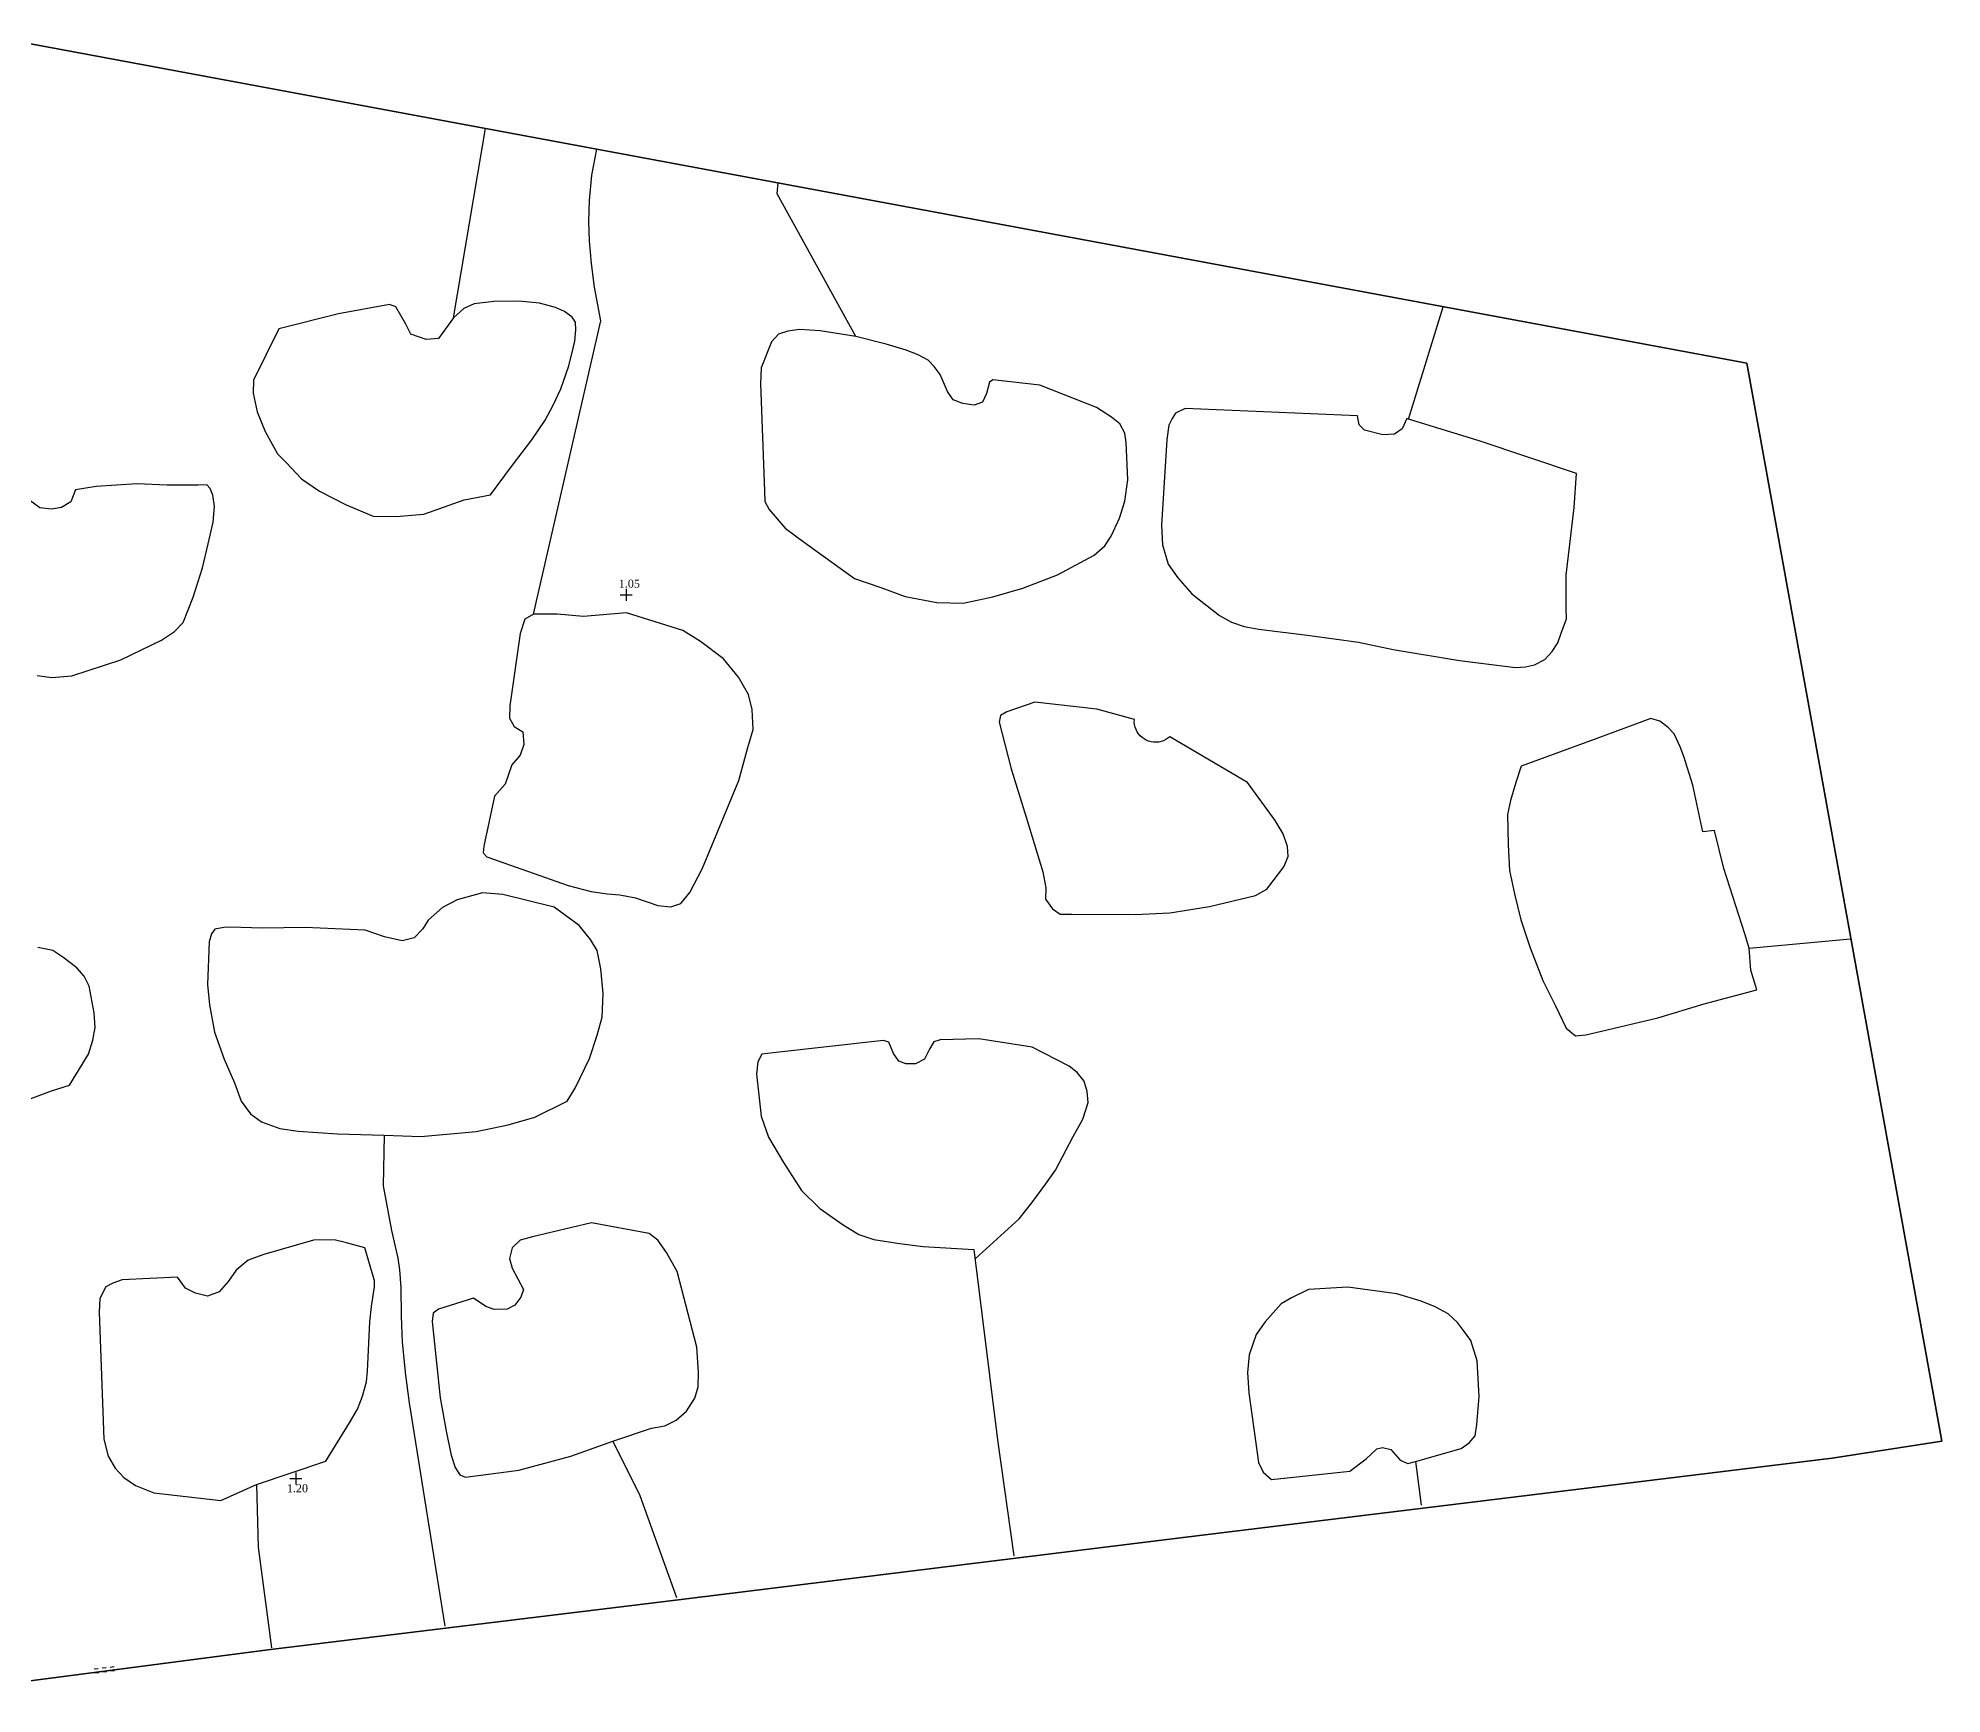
# Model space of a CAD drawing. Extents: x 422699 to 424118, y 6436533 to 6438295.
# Drawn here: x 423641.7 to 424117.6, y 6437507.7 to 6437921.6 of the extents above; entities that cross this region are included whole.
import ezdxf

# ---------------------------------------------------------------- set-up
doc = ezdxf.new("R2010")
doc.units = 0
doc.linetypes.add('CONTINU', pattern=[0])
doc.layers.get('0').update_dxf_attribs({"linetype": 'CONTINU'})
for name, color, linetype in [('1LIEUDIT', 7, 'CONTINU'), ('1PARCELLE', 7, 'CONTINU'), ('1SECTION', 7, 'CONTINU'), ('1SUBDSECT', 7, 'CONTINU'), ('3CALVAIRE', 7, 'CONTINU'), ('3CALVAIRETEX', 7, 'CONTINU'), ('3FOSSEMI', 7, 'CONTINU'), ('3SENTIER', 7, 'CONTINU')]:
    doc.layers.add(name, color=color, linetype=linetype)
doc.styles.get("Standard").update_dxf_attribs({"font": 'Times New Roman'})

# ---------------------------------------------------------------- blocks, each defined once
blk = doc.blocks.new('FOSSMI')
for p, q in [((-2.5, 0.5), (-1.5, 0.5)), ((-0.5, 0.5), (0.5, 0.5)), ((1.5, 0.5), (2.5, 0.5)), ((-2.5, -0.5), (-1.5, -0.5)), ((-0.5, -0.5), (0.5, -0.5)), ((1.5, -0.5), (2.5, -0.5))]:
    blk.add_line(p, q)
blk = doc.blocks.new('DETATOPO')
for points in [[(-1.5, 0), (1.5, 0)], [(0, -1.5), (0, 1.5)]]:
    blk.add_lwpolyline(points)

msp = doc.modelspace()

# ---------------------------------------------------------------- linework, layer by layer
at = {"layer": '1LIEUDIT'}
msp.add_lwpolyline([(423614.75, 6437507.69), (423699.8, 6437518.81), (423798.38, 6437530.77), (423824.76, 6437534.01), (423927.93, 6437546.8), (424090.16, 6437566.63), (424117.62, 6437570.84), (424068.88, 6437840.3), (423632.22, 6437921.58)], dxfattribs=at)
at = {"layer": '1PARCELLE'}
msp.add_lwpolyline([(423632.22, 6437921.58), (424068.88, 6437840.3), (424117.62, 6437570.84), (424090.16, 6437566.63), (423927.93, 6437546.8), (423824.76, 6437534.01), (423798.38, 6437530.77), (423699.8, 6437518.81), (423614.75, 6437507.69)], dxfattribs=at)
at = {"layer": '1SECTION'}
msp.add_lwpolyline([(423614.75, 6437507.69), (423699.8, 6437518.81), (423798.38, 6437530.77), (423824.76, 6437534.01), (423927.93, 6437546.8), (424090.16, 6437566.63), (424117.62, 6437570.84), (424068.88, 6437840.3), (423632.22, 6437921.58)], dxfattribs=at)
at = {"layer": '1SUBDSECT'}
msp.add_lwpolyline([(423614.75, 6437507.69), (423699.8, 6437518.81), (423798.38, 6437530.77), (423824.76, 6437534.01), (423927.93, 6437546.8), (424090.16, 6437566.63), (424117.62, 6437570.84), (424068.88, 6437840.3), (423632.22, 6437921.58)], dxfattribs=at)
at = {"layer": '3SENTIER'}
for points in [[(423745.57, 6437851.67), (423741.86, 6437846.51), (423738.74, 6437846.23), (423734.91, 6437847.59), (423733.7, 6437850.1), (423731.2, 6437854.38), (423729.58, 6437855.01), (423716.84, 6437852.68), (423701.93, 6437848.89), (423695.61, 6437836.07), (423695.48, 6437832.82), (423696.47, 6437828.13), (423698.5, 6437823.2), (423701.56, 6437817.62), (423703.73, 6437815.46), (423707.55, 6437811.37), (423712.1, 6437808.29), (423718.78, 6437804.87), (423725.47, 6437802.11), (423731.28, 6437802.02), (423738.14, 6437802.56), (423748.23, 6437806.14), (423754.79, 6437807.4), (423760.11, 6437814.53), (423765.14, 6437821.15), (423768.53, 6437826.1), (423770.5, 6437829.8), (423772.42, 6437833.9), (423774.41, 6437839.69), (423775.5, 6437844.04), (423775.92, 6437845.79), (423776.14, 6437848.62), (423776.06, 6437850.6), (423775.21, 6437851.82), (423773.33, 6437853.26), (423771.11, 6437854.25), (423767.11, 6437855.3), (423761.93, 6437855.81), (423755.63, 6437855.75), (423750.78, 6437855.14), (423748.19, 6437853.98), (423745.57, 6437851.68), (423753.6, 6437898.98)], [(423765.57, 6437777.57), (423763.38, 6437776.33), (423762.23, 6437772.78), (423759.69, 6437754.64), (423759.58, 6437751.59), (423760.71, 6437749.5), (423762.9, 6437748.16), (423763.12, 6437745), (423762.22, 6437742.3), (423760.16, 6437739.89), (423758.47, 6437735.07), (423755.81, 6437732.12), (423753.19, 6437719.57), (423753.01, 6437717.89), (423753.89, 6437716.92), (423774.26, 6437709.78), (423780, 6437708.25), (423783.95, 6437707.68), (423787.16, 6437707.42), (423791.07, 6437706.69), (423796.68, 6437704.76), (423799.88, 6437704.43), (423802.43, 6437705.28), (423804.69, 6437708.04), (423807.85, 6437714.08), (423813.04, 6437726.78), (423816.89, 6437736), (423819.14, 6437744.23), (423820.45, 6437748.73), (423820.24, 6437753.76), (423819.31, 6437757.49), (423816.84, 6437761.84), (423813.08, 6437766.44), (423807.3, 6437770.78), (423802.91, 6437773.54), (423788.78, 6437777.94), (423778.09, 6437776.96), (423771.48, 6437777.59), (423765.57, 6437777.57), (423782.37, 6437850.91), (423780.86, 6437859.34), (423780.04, 6437865.26), (423779.6, 6437870.91), (423779.38, 6437875.74), (423779.58, 6437881.01), (423780.13, 6437887.32), (423781.43, 6437893.81)], [(423846.15, 6437846.95), (423837.22, 6437848.37), (423832.03, 6437848.71), (423829.13, 6437848.36), (423826.81, 6437847.53), (423825.08, 6437845.66), (423822.48, 6437839.12), (423822.29, 6437835.26), (423823.34, 6437808.34), (423823.43, 6437805.76), (423824.52, 6437803.77), (423828.51, 6437799.06), (423833.01, 6437795.72), (423845.78, 6437786.5), (423852.39, 6437784.26), (423858.51, 6437782.02), (423866.37, 6437780.48), (423872.98, 6437780.32), (423880.37, 6437781.94), (423887.92, 6437784.06), (423896.52, 6437787.44), (423905.74, 6437792.35), (423908.4, 6437794.67), (423909.94, 6437797.05), (423912.07, 6437801.61), (423913.41, 6437805.8), (423914.13, 6437811.14), (423913.7, 6437820.5), (423913.4, 6437822.84), (423912.15, 6437825.15), (423910.04, 6437826.85), (423906.29, 6437829.27), (423892.16, 6437834.86), (423880.42, 6437836.14), (423879.56, 6437835.59), (423878.78, 6437832.7), (423877.78, 6437830.57), (423875.76, 6437829.81), (423872.89, 6437830.24), (423870.48, 6437831.15), (423869.05, 6437833.24), (423867.26, 6437837.48), (423865.76, 6437839.47), (423864.19, 6437841.11), (423861.73, 6437842.39), (423858.73, 6437843.59), (423853.75, 6437845.06), (423846.15, 6437846.95), (423826.51, 6437882.66), (423826.72, 6437885.37)], [(423984.3, 6437826.35), (423983.91, 6437826.46), (423982.72, 6437823.89), (423980.77, 6437822.59), (423977.88, 6437822.39), (423973.26, 6437823.54), (423971.95, 6437824.87), (423971.56, 6437827.13), (423928.47, 6437829.01), (423926.02, 6437827.82), (423925.24, 6437826.46), (423924.41, 6437824.79), (423923.92, 6437821.22), (423922.51, 6437799.84), (423922.77, 6437794.89), (423924.18, 6437790.06), (423926.63, 6437786.64), (423930.15, 6437782.64), (423937.02, 6437777.24), (423940.06, 6437775.59), (423943.2, 6437774.54), (423946.91, 6437773.85), (423959.61, 6437772.22), (423971.79, 6437770.6), (423980.48, 6437768.78), (423997.06, 6437765.97), (424011.03, 6437764.29), (424013.53, 6437764.38), (424015.81, 6437764.92), (424018.37, 6437766.28), (424020.16, 6437768.24), (424021.6, 6437770.42), (424022.45, 6437772.8), (424023.74, 6437776.4), (424023.66, 6437779), (424023.69, 6437787.33), (424025.72, 6437804.24), (424026.29, 6437812.73), (424001.95, 6437820.92), (423984.31, 6437826.36), (423992.99, 6437854.43)], [(423641.54, 6437762.25), (423645.16, 6437761.76), (423650.18, 6437762.13), (423662.43, 6437766.15), (423672.58, 6437771.09), (423675.86, 6437773.21), (423677.97, 6437775.47), (423680.49, 6437781.85), (423682.87, 6437789.16), (423684.23, 6437795.16), (423685.54, 6437800.57), (423685.83, 6437804.53), (423685.4, 6437807.3), (423684.75, 6437808.97), (423683.9, 6437809.89), (423681.72, 6437809.86), (423673.99, 6437809.83), (423666.46, 6437810.14), (423656.23, 6437809.53), (423651.1, 6437808.65), (423649.95, 6437805.65), (423647.6, 6437804.25), (423645.09, 6437803.81), (423642.16, 6437804.14), (423639.69, 6437806)], [(423906.37, 6437753.86), (423890.87, 6437755.61), (423883.89, 6437753.13), (423882.29, 6437752.28), (423881.94, 6437750.59), (423884.99, 6437738.89), (423888.75, 6437726.86), (423892.9, 6437713.2), (423893.64, 6437709.16), (423893.56, 6437706.32), (423895.32, 6437703.97), (423897.18, 6437702.63), (423900.09, 6437702.57), (423915.94, 6437702.53), (423924.6, 6437702.96), (423934.51, 6437704.52), (423946.03, 6437707.25), (423948.91, 6437708.86), (423953.12, 6437714.46), (423954.2, 6437717), (423954.08, 6437719.48), (423952.99, 6437722.71), (423950.98, 6437726.04), (423944.04, 6437735.54), (423924.67, 6437746.94), (423924.16, 6437746.56), (423923.62, 6437746.23), (423923.05, 6437745.95), (423922.46, 6437745.75), (423921.84, 6437745.62), (423921.21, 6437745.57), (423920.58, 6437745.59), (423919.95, 6437745.68), (423919.34, 6437745.85), (423918.75, 6437746.09), (423918.21, 6437746.41), (423917.69, 6437746.77), (423917.22, 6437747.21), (423916.82, 6437747.68), (423916.46, 6437748.2), (423916.18, 6437748.77), (423915.96, 6437749.37), (423915.83, 6437749.98), (423915.75, 6437750.61), (423915.76, 6437751.24), (423906.37, 6437753.86)], [(424069.48, 6437694.06), (424068.39, 6437697.67), (424063.09, 6437714), (424060.76, 6437723.47), (424057.88, 6437723.19), (424055.34, 6437734.8), (424053.1, 6437741.99), (424052.21, 6437744.42), (424050.69, 6437747.66), (424049.16, 6437749.29), (424047.07, 6437750.85), (424044.85, 6437751.52), (424029.79, 6437745.94), (424012.49, 6437739.58), (424011.11, 6437735.53), (424009.75, 6437731.03), (424009, 6437727.52), (424009.23, 6437720.04), (424009.54, 6437713.53), (424010.77, 6437707.67), (424012.38, 6437701.15), (424014.72, 6437694.2), (424017.89, 6437686.05), (424021, 6437679.68), (424023.69, 6437674.06), (424026.06, 6437672.16), (424028.6, 6437672.43), (424032.53, 6437673.32), (424046.6, 6437676.67), (424058.17, 6437680.16), (424071.37, 6437683.68), (424069.87, 6437688.61), (424069.48, 6437694.07), (424094.73, 6437696.44)], [(423728.29, 6437647.33), (423737.38, 6437647.04), (423751.22, 6437648.24), (423759.27, 6437649.95), (423765.94, 6437651.84), (423773.95, 6437655.83), (423776.02, 6437659.12), (423779.54, 6437666.51), (423781.48, 6437672.35), (423782.77, 6437676.81), (423783.02, 6437682.8), (423782.42, 6437688.92), (423781.5, 6437693.5), (423779.83, 6437696.26), (423777.02, 6437699.78), (423770.72, 6437704.32), (423757.91, 6437707.54), (423752.79, 6437707.93), (423746.47, 6437706.21), (423742.79, 6437704.26), (423739.27, 6437701.12), (423737.93, 6437698.9), (423735.71, 6437696.69), (423732.72, 6437695.94), (423728.34, 6437696.9), (423723.46, 6437698.56), (423708.54, 6437699.25), (423697.81, 6437699.1), (423689.66, 6437699.31), (423688.14, 6437699.28), (423685.96, 6437698.88), (423685.09, 6437697.66), (423684.51, 6437695.69), (423684.06, 6437685.02), (423684.57, 6437679.93), (423685.84, 6437673.12), (423688.27, 6437666.33), (423690.82, 6437660.41), (423692.5, 6437655.87), (423694.81, 6437652.7), (423697.6, 6437650.7), (423702.21, 6437649.02), (423706.74, 6437648.37), (423716.59, 6437647.67), (423728.28, 6437647.33), (423728.02, 6437634.67), (423730.12, 6437623.52), (423731.69, 6437616.64), (423732.11, 6437613.69), (423732.38, 6437609.28), (423732.48, 6437602.09), (423732.72, 6437595.63), (423733.61, 6437587.39), (423734.52, 6437580.41), (423743.44, 6437524.62)], [(423637.13, 6437655.42), (423645.09, 6437658.41), (423649.62, 6437659.89), (423654.32, 6437667.64), (423655.46, 6437671.07), (423656, 6437674.23), (423655.74, 6437677.93), (423654.5, 6437684.56), (423653.22, 6437687.07), (423651.44, 6437689.16), (423647.91, 6437691.83), (423645.44, 6437693.53), (423641.72, 6437694.29)], [(423875.96, 6437616.43), (423886.98, 6437626.45), (423890.11, 6437630.46), (423893.61, 6437635.15), (423896.02, 6437638.63), (423900.49, 6437646.99), (423902.85, 6437651.33), (423904.21, 6437655.55), (423903.99, 6437658.3), (423903.18, 6437660.85), (423901.44, 6437663.05), (423899.51, 6437664.64), (423890.2, 6437669.34), (423876.85, 6437671.44), (423867.24, 6437671.22), (423865.6, 6437670.67), (423864.52, 6437668.81), (423863.28, 6437666.37), (423861.09, 6437665.17), (423858.64, 6437665.18), (423856.86, 6437665.83), (423855.6, 6437667.76), (423854.36, 6437670.57), (423853.05, 6437671.04), (423825.45, 6437667.91), (423822.61, 6437667.57), (423821.63, 6437665.7), (423821.35, 6437662.61), (423822.47, 6437652.12), (423824.32, 6437646.82), (423828.03, 6437640.52), (423832.53, 6437633.52), (423837.14, 6437629.06), (423842.95, 6437624.94), (423846.89, 6437622.53), (423850.67, 6437621.28), (423857.08, 6437620.31), (423862.97, 6437619.54), (423875.68, 6437618.78), (423881.59, 6437571.23), (423885.62, 6437542.23)], [(423785.39, 6437570.88), (423795.11, 6437574.11), (423798.43, 6437574.68), (423801.24, 6437576.08), (423803.8, 6437578.35), (423805.87, 6437581.65), (423806.75, 6437584.48), (423806.78, 6437588.08), (423806.43, 6437594.39), (423801.46, 6437613.25), (423798.8, 6437618), (423796.63, 6437621.07), (423794.5, 6437622.81), (423780.05, 6437625.48), (423765.34, 6437621.94), (423762.27, 6437621.12), (423760.23, 6437619.2), (423759.59, 6437616.5), (423760.28, 6437614.11), (423763.08, 6437608.79), (423762.4, 6437606.87), (423760.9, 6437604.85), (423758.97, 6437603.9), (423755.77, 6437603.82), (423753.63, 6437604.56), (423750.56, 6437606.58), (423741.85, 6437603.88), (423740.46, 6437602.84), (423740.24, 6437600.76), (423742.21, 6437581.72), (423743.81, 6437572.92), (423745, 6437567.41), (423746.03, 6437564.29), (423747.17, 6437562.46), (423748.56, 6437561.89), (423761.87, 6437563.66), (423774.88, 6437567.12), (423785.39, 6437570.88), (423792.19, 6437557.3), (423801.33, 6437531.79)], [(423696.3, 6437560.02), (423713.69, 6437565.89), (423719.55, 6437575.45), (423721.6, 6437578.89), (423722.84, 6437582.15), (423723.8, 6437585.68), (423724.08, 6437588.35), (423724.68, 6437600.72), (423725.11, 6437604.55), (423725.87, 6437609.46), (423725.83, 6437611.04), (423725.29, 6437612.93), (423723.42, 6437619.2), (423718.84, 6437620.42), (423715.75, 6437621.2), (423710.62, 6437621.14), (423698.19, 6437617.53), (423694.25, 6437616.14), (423691.28, 6437613.62), (423689.32, 6437610.89), (423686.97, 6437608.17), (423684.06, 6437607.08), (423681.06, 6437607.86), (423678.59, 6437609.07), (423676.62, 6437611.82), (423662.8, 6437611.18), (423660.45, 6437610.39), (423658.71, 6437609.43), (423657.15, 6437606.55), (423657.02, 6437603.14), (423658.17, 6437571.35), (423659.27, 6437567.12), (423661.05, 6437564.15), (423663.18, 6437561.79), (423666.07, 6437559.75), (423670.67, 6437557.93), (423687.39, 6437556.04), (423696.31, 6437560.05), (423696.74, 6437544.38), (423700.05, 6437519.25)], [(423986.02, 6437565.82), (423997.48, 6437569.03), (423999.43, 6437570.49), (424000.91, 6437572.2), (424001.39, 6437575.01), (424001.98, 6437582.06), (424001.43, 6437590.97), (423999.86, 6437596.05), (423998.03, 6437598.51), (423996.54, 6437600.51), (423994.17, 6437602.67), (423990.97, 6437604.48), (423987.49, 6437605.89), (423981.4, 6437607.71), (423969.11, 6437609.35), (423959.28, 6437608.77), (423955.04, 6437606.66), (423952.49, 6437605.2), (423948.49, 6437600.72), (423946.22, 6437597.53), (423944.46, 6437592.41), (423944.06, 6437588.04), (423944.38, 6437582.91), (423946.81, 6437565.56), (423947.97, 6437563.15), (423950.04, 6437561.3), (423969.63, 6437563.38), (423973.72, 6437566.49), (423976.38, 6437568.94), (423977.8, 6437569.3), (423979.85, 6437568.78), (423982.2, 6437566.15), (423984.08, 6437565.28), (423986.02, 6437565.82), (423987.47, 6437554.83)]]:
    msp.add_lwpolyline(points, dxfattribs=at)

# ---------------------------------------------------------------- block references
at = {"layer": '3CALVAIRE', "rotation": 270}
for p in [(423788.75, 6437782.42), (423706.16, 6437561.53)]:
    msp.add_blockref('DETATOPO', p, dxfattribs=at)
at = {"layer": '3FOSSEMI', "rotation": 6.9}
msp.add_blockref('FOSSMI', (423658.34, 6437513.74), dxfattribs=at)

# ---------------------------------------------------------------- texts
at = {"layer": '3CALVAIRETEX'}
for s, p in [('1.05', (423786.89, 6437784.22)), ('1.20', (423703.93, 6437558.1))]:
    msp.add_text(s, height=2, dxfattribs=at).set_placement(p)

doc.saveas('drawing.dxf')
